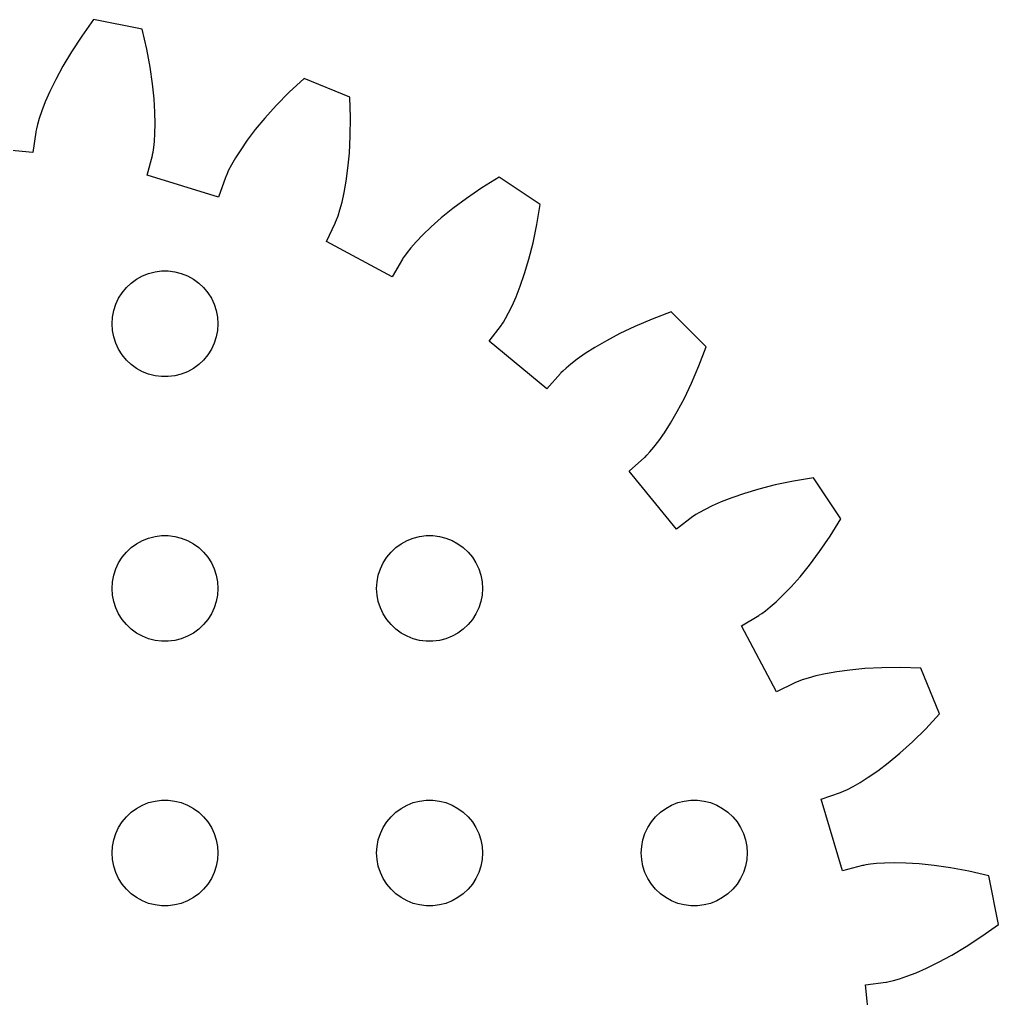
# Model space of a CAD drawing. Header units: metres. Extents: x -31.6 to 31.6, y 78.4 to 141.6.
# Drawn here: x 3.38 to 31.12, y 113.38 to 141.12 of the extents above; entities that cross this region are included whole.
import ezdxf

# ---------------------------------------------------------------- set-up
doc = ezdxf.new("R2010")
doc.units = ezdxf.units.M

msp = doc.modelspace()

# ---------------------------------------------------------------- linework, layer by layer
for p, q in [((5.47745, 141.123), (5.14069, 140.654)), ((6.84988, 140.85), (5.47745, 141.123)), ((6.98137, 140.288), (6.84988, 140.85)), ((5.14069, 140.654), (4.85156, 140.213)), ((4.85156, 140.213), (4.60703, 139.803)), ((7.07965, 139.77), (6.98137, 140.288)), ((4.60703, 139.803), (4.40392, 139.427)), ((7.14873, 139.297), (7.07965, 139.77)), ((4.40392, 139.427), (4.23882, 139.089)), ((7.19266, 138.873), (7.14873, 139.297)), ((11.4441, 139.457), (11.0222, 139.062)), ((12.7369, 138.921), (11.4441, 139.457)), ((4.23882, 139.089), (4.10822, 138.789)), ((11.0222, 139.062), (10.6526, 138.686)), ((4.10822, 138.789), (4.00847, 138.532)), ((7.21559, 138.497), (7.19266, 138.873)), ((12.7561, 138.344), (12.7369, 138.921)), ((4.00847, 138.532), (3.93579, 138.318)), ((7.22171, 138.17), (7.21559, 138.497)), ((10.6526, 138.686), (10.3328, 138.331)), ((3.93579, 138.318), (3.88631, 138.149)), ((10.3328, 138.331), (10.0603, 138.003)), ((12.7514, 137.816), (12.7561, 138.344)), ((3.83679, 137.928), (3.75746, 137.351)), ((3.84091, 137.953), (3.83679, 137.928)), ((3.85603, 138.027), (3.84091, 137.953)), ((3.88631, 138.149), (3.85603, 138.027)), ((7.20049, 137.668), (7.21526, 137.894)), ((7.21526, 137.894), (7.22171, 138.17)), ((10.0603, 138.003), (9.83228, 137.703)), ((7.18164, 137.493), (7.20049, 137.668)), ((9.83228, 137.703), (9.6458, 137.435)), ((12.727, 137.34), (12.7514, 137.816)), ((3.75746, 137.351), (1.65118, 137.567)), ((7.1487, 137.295), (7.16296, 137.369)), ((7.16296, 137.369), (7.18164, 137.493)), ((9.6458, 137.435), (9.49771, 137.201)), ((12.6872, 136.915), (12.727, 137.34)), ((6.99756, 136.715), (7.14302, 137.271)), ((7.14302, 137.271), (7.1487, 137.295)), ((9.49771, 137.201), (9.38467, 137.006)), ((9.30321, 136.85), (9.24976, 136.736)), ((9.38467, 137.006), (9.30321, 136.85)), ((12.6363, 136.541), (12.6872, 136.915)), ((9.02116, 136.092), (6.99756, 136.715)), ((9.21164, 136.643), (9.02116, 136.092)), ((9.2205, 136.667), (9.21164, 136.643)), ((9.24976, 136.736), (9.2205, 136.667)), ((12.5787, 136.22), (12.6363, 136.541)), ((16.9709, 136.658), (16.4801, 136.353)), ((18.1344, 135.881), (16.9709, 136.658)), ((16.4801, 136.353), (16.0442, 136.056)), ((12.5184, 135.95), (12.5787, 136.22)), ((16.0442, 136.056), (15.6614, 135.771)), ((12.4073, 135.564), (12.4599, 135.732)), ((12.4599, 135.732), (12.5184, 135.95)), ((15.6614, 135.771), (15.33, 135.502)), ((18.0406, 135.311), (18.1344, 135.881)), ((12.3364, 135.376), (12.3648, 135.446)), ((12.3648, 135.446), (12.4073, 135.564)), ((15.33, 135.502), (15.0479, 135.252)), ((12.075, 134.837), (12.326, 135.353)), ((12.326, 135.353), (12.3364, 135.376)), ((15.0479, 135.252), (14.8127, 135.026)), ((17.9331, 134.794), (18.0406, 135.311)), ((14.8127, 135.026), (14.6219, 134.826)), ((13.9382, 133.831), (12.075, 134.837)), ((14.4729, 134.656), (14.3626, 134.519)), ((14.6219, 134.826), (14.4729, 134.656)), ((17.8162, 134.332), (17.9331, 134.794)), ((14.2325, 134.334), (13.9382, 133.831)), ((14.2458, 134.356), (14.2325, 134.334)), ((14.288, 134.418), (14.2458, 134.356)), ((14.3626, 134.519), (14.288, 134.418)), ((17.6942, 133.922), (17.8162, 134.332)), ((6.54385, 133.656), (6.69626, 133.766)), ((6.69626, 133.766), (6.86133, 133.857)), ((6.86133, 133.857), (7.03647, 133.927)), ((7.03647, 133.927), (7.21892, 133.973)), ((7.21892, 133.973), (7.40581, 133.997)), ((7.40581, 133.997), (7.59418, 133.997)), ((7.59418, 133.997), (7.78107, 133.973)), ((7.78107, 133.973), (7.96352, 133.927)), ((7.96352, 133.927), (8.13866, 133.857)), ((8.13866, 133.857), (8.30373, 133.766)), ((8.30373, 133.766), (8.45613, 133.656)), ((17.5715, 133.566), (17.6942, 133.922)), ((6.28647, 133.382), (6.40654, 133.527)), ((6.40654, 133.527), (6.54385, 133.656)), ((8.45613, 133.656), (8.59344, 133.527)), ((8.59344, 133.527), (8.71352, 133.382)), ((17.4522, 133.262), (17.5715, 133.566)), ((6.10533, 133.052), (6.18553, 133.223)), ((6.18553, 133.223), (6.28647, 133.382)), ((8.71352, 133.382), (8.81445, 133.223)), ((8.81445, 133.223), (8.89465, 133.052)), ((17.3405, 133.009), (17.4522, 133.262)), ((6.04712, 132.873), (6.10533, 133.052)), ((8.89465, 133.052), (8.95287, 132.873)), ((17.2406, 132.807), (17.3405, 133.009)), ((6, 132.5), (6.01183, 132.688)), ((6.01183, 132.688), (6.04712, 132.873)), ((8.95287, 132.873), (8.98816, 132.688)), ((8.98816, 132.688), (9, 132.5)), ((17.0915, 132.545), (17.1562, 132.652)), ((17.1562, 132.652), (17.2406, 132.807)), ((21.3047, 132.632), (20.8192, 132.426)), ((21.8455, 132.835), (21.3047, 132.632)), ((22.835, 131.846), (21.8455, 132.835)), ((6.01183, 132.312), (6, 132.5)), ((9, 132.5), (8.98816, 132.312)), ((16.6885, 132.004), (17.0354, 132.461)), ((17.0354, 132.461), (17.05, 132.482)), ((17.05, 132.482), (17.0915, 132.545)), ((20.8192, 132.426), (20.3882, 132.221)), ((6.04712, 132.127), (6.01183, 132.312)), ((6.10533, 131.948), (6.04712, 132.127)), ((8.95287, 132.127), (8.89465, 131.948)), ((8.98816, 132.312), (8.95287, 132.127)), ((20.3882, 132.221), (20.0107, 132.021)), ((6.18553, 131.777), (6.10533, 131.948)), ((8.89465, 131.948), (8.81445, 131.777)), ((18.3196, 130.654), (16.6885, 132.004)), ((19.6852, 131.831), (19.4104, 131.655)), ((20.0107, 132.021), (19.6852, 131.831)), ((22.6318, 131.305), (22.835, 131.846)), ((6.28647, 131.618), (6.18553, 131.777)), ((6.40654, 131.473), (6.28647, 131.618)), ((8.71352, 131.618), (8.59344, 131.473)), ((8.81445, 131.777), (8.71352, 131.618)), ((19.4104, 131.655), (19.1843, 131.496)), ((6.54385, 131.344), (6.40654, 131.473)), ((6.69626, 131.234), (6.54385, 131.344)), ((6.86133, 131.143), (6.69626, 131.234)), ((8.30373, 131.234), (8.13866, 131.143)), ((8.45613, 131.344), (8.30373, 131.234)), ((8.59344, 131.473), (8.45613, 131.344)), ((18.8701, 131.246), (18.7772, 131.161)), ((19.0049, 131.359), (18.8701, 131.246)), ((19.1843, 131.496), (19.0049, 131.359)), ((22.4256, 130.819), (22.6318, 131.305)), ((7.03647, 131.073), (6.86133, 131.143)), ((7.21892, 131.027), (7.03647, 131.073)), ((7.40581, 131.003), (7.21892, 131.027)), ((7.59418, 131.003), (7.40581, 131.003)), ((7.78107, 131.027), (7.59418, 131.003)), ((7.96352, 131.073), (7.78107, 131.027)), ((8.13866, 131.143), (7.96352, 131.073)), ((18.7064, 131.09), (18.3196, 130.654)), ((18.7236, 131.108), (18.7064, 131.09)), ((18.7772, 131.161), (18.7236, 131.108)), ((22.2207, 130.388), (22.4256, 130.819)), ((22.0212, 130.011), (22.2207, 130.388)), ((21.8314, 129.685), (22.0212, 130.011)), ((21.6551, 129.41), (21.8314, 129.685)), ((21.4963, 129.184), (21.6551, 129.41)), ((21.3587, 129.005), (21.4963, 129.184)), ((21.1084, 128.724), (21.1613, 128.777)), ((21.1613, 128.777), (21.2458, 128.87)), ((21.2458, 128.87), (21.3587, 129.005)), ((20.6606, 128.325), (21.09, 128.706)), ((21.09, 128.706), (21.1084, 128.724)), ((21.997, 126.683), (20.6606, 128.325)), ((24.7942, 127.933), (24.3315, 127.816)), ((25.3106, 128.041), (24.7942, 127.933)), ((25.8807, 128.134), (25.3106, 128.041)), ((26.6581, 126.971), (25.8807, 128.134)), ((23.9223, 127.694), (23.5661, 127.571)), ((24.3315, 127.816), (23.9223, 127.694)), ((23.2621, 127.452), (23.0094, 127.341)), ((23.5661, 127.571), (23.2621, 127.452)), ((22.5448, 127.091), (22.4819, 127.05)), ((22.6523, 127.156), (22.5448, 127.091)), ((22.8066, 127.241), (22.6523, 127.156)), ((23.0094, 127.341), (22.8066, 127.241)), ((22.4614, 127.035), (21.997, 126.683)), ((22.4819, 127.05), (22.4614, 127.035)), ((26.3533, 126.48), (26.6581, 126.971)), ((6.54385, 126.156), (6.69626, 126.266)), ((6.69626, 126.266), (6.86133, 126.357)), ((6.86133, 126.357), (7.03647, 126.427)), ((7.03647, 126.427), (7.21892, 126.473)), ((7.21892, 126.473), (7.40581, 126.497)), ((7.40581, 126.497), (7.59418, 126.497)), ((7.59418, 126.497), (7.78107, 126.473)), ((7.78107, 126.473), (7.96352, 126.427)), ((7.96352, 126.427), (8.13866, 126.357)), ((8.13866, 126.357), (8.30373, 126.266)), ((8.30373, 126.266), (8.45613, 126.156)), ((14.0439, 126.156), (14.1963, 126.266)), ((14.1963, 126.266), (14.3613, 126.357)), ((14.3613, 126.357), (14.5365, 126.427)), ((14.5365, 126.427), (14.7189, 126.473)), ((14.7189, 126.473), (14.9058, 126.497)), ((14.9058, 126.497), (15.0942, 126.497)), ((15.0942, 126.497), (15.2811, 126.473)), ((15.2811, 126.473), (15.4635, 126.427)), ((15.4635, 126.427), (15.6387, 126.357)), ((15.6387, 126.357), (15.8037, 126.266)), ((15.8037, 126.266), (15.9561, 126.156)), ((26.0563, 126.044), (26.3533, 126.48)), ((6.28647, 125.882), (6.40654, 126.027)), ((6.40654, 126.027), (6.54385, 126.156)), ((8.45613, 126.156), (8.59344, 126.027)), ((8.59344, 126.027), (8.71352, 125.882)), ((13.7865, 125.882), (13.9065, 126.027)), ((13.9065, 126.027), (14.0439, 126.156)), ((15.9561, 126.156), (16.0934, 126.027)), ((16.0934, 126.027), (16.2135, 125.882)), ((25.7713, 125.661), (26.0563, 126.044)), ((6.10533, 125.552), (6.18553, 125.723)), ((6.18553, 125.723), (6.28647, 125.882)), ((8.71352, 125.882), (8.81445, 125.723)), ((8.81445, 125.723), (8.89465, 125.552)), ((13.6053, 125.552), (13.6855, 125.723)), ((13.6855, 125.723), (13.7865, 125.882)), ((16.2135, 125.882), (16.3145, 125.723)), ((16.3145, 125.723), (16.3947, 125.552)), ((6.04712, 125.373), (6.10533, 125.552)), ((8.89465, 125.552), (8.95287, 125.373)), ((13.5471, 125.373), (13.6053, 125.552)), ((16.3947, 125.552), (16.4529, 125.373)), ((25.502, 125.33), (25.7713, 125.661)), ((6, 125), (6.01183, 125.188)), ((6.01183, 125.188), (6.04712, 125.373)), ((8.95287, 125.373), (8.98816, 125.188)), ((8.98816, 125.188), (9, 125)), ((13.5, 125), (13.5118, 125.188)), ((13.5118, 125.188), (13.5471, 125.373)), ((16.4529, 125.373), (16.4882, 125.188)), ((16.4882, 125.188), (16.5, 125)), ((25.2523, 125.048), (25.502, 125.33)), ((6.01183, 124.812), (6, 125)), ((9, 125), (8.98816, 124.812)), ((13.5118, 124.812), (13.5, 125)), ((16.5, 125), (16.4882, 124.812)), ((25.0258, 124.813), (25.2523, 125.048)), ((6.04712, 124.627), (6.01183, 124.812)), ((6.10533, 124.448), (6.04712, 124.627)), ((8.95287, 124.627), (8.89465, 124.448)), ((8.98816, 124.812), (8.95287, 124.627)), ((13.5471, 124.627), (13.5118, 124.812)), ((13.6053, 124.448), (13.5471, 124.627)), ((16.4529, 124.627), (16.3947, 124.448)), ((16.4882, 124.812), (16.4529, 124.627)), ((24.6559, 124.473), (24.8259, 124.622)), ((24.8259, 124.622), (25.0258, 124.813)), ((6.18553, 124.277), (6.10533, 124.448)), ((8.89465, 124.448), (8.81445, 124.277)), ((13.6855, 124.277), (13.6053, 124.448)), ((16.3947, 124.448), (16.3145, 124.277)), ((24.418, 124.288), (24.519, 124.363)), ((24.519, 124.363), (24.6559, 124.473)), ((6.28647, 124.118), (6.18553, 124.277)), ((6.40654, 123.973), (6.28647, 124.118)), ((8.71352, 124.118), (8.59344, 123.973)), ((8.81445, 124.277), (8.71352, 124.118)), ((13.7865, 124.118), (13.6855, 124.277)), ((13.9065, 123.973), (13.7865, 124.118)), ((16.2135, 124.118), (16.0934, 123.973)), ((16.3145, 124.277), (16.2135, 124.118)), ((23.8387, 123.943), (24.3342, 124.232)), ((24.3342, 124.232), (24.3556, 124.246)), ((24.3556, 124.246), (24.418, 124.288)), ((6.54385, 123.844), (6.40654, 123.973)), ((6.69626, 123.734), (6.54385, 123.844)), ((8.45613, 123.844), (8.30373, 123.734)), ((8.59344, 123.973), (8.45613, 123.844)), ((14.0439, 123.844), (13.9065, 123.973)), ((14.1963, 123.734), (14.0439, 123.844)), ((15.9561, 123.844), (15.8037, 123.734)), ((16.0934, 123.973), (15.9561, 123.844)), ((24.829, 122.071), (23.8387, 123.943)), ((6.86133, 123.643), (6.69626, 123.734)), ((7.03647, 123.573), (6.86133, 123.643)), ((7.21892, 123.527), (7.03647, 123.573)), ((7.40581, 123.503), (7.21892, 123.527)), ((7.59418, 123.503), (7.40581, 123.503)), ((7.78107, 123.527), (7.59418, 123.503)), ((7.96352, 123.573), (7.78107, 123.527)), ((8.13866, 123.643), (7.96352, 123.573)), ((8.30373, 123.734), (8.13866, 123.643)), ((14.3613, 123.643), (14.1963, 123.734)), ((14.5365, 123.573), (14.3613, 123.643)), ((14.7189, 123.527), (14.5365, 123.573)), ((14.9058, 123.503), (14.7189, 123.527)), ((15.0942, 123.503), (14.9058, 123.503)), ((15.2811, 123.527), (15.0942, 123.503)), ((15.4635, 123.573), (15.2811, 123.527)), ((15.6387, 123.643), (15.4635, 123.573)), ((15.8037, 123.734), (15.6387, 123.643)), ((26.5413, 122.636), (26.2199, 122.579)), ((26.9146, 122.687), (26.5413, 122.636)), ((27.3398, 122.727), (26.9146, 122.687)), ((27.8164, 122.751), (27.3398, 122.727)), ((28.3438, 122.756), (27.8164, 122.751)), ((28.9212, 122.737), (28.3438, 122.756)), ((29.4567, 121.444), (28.9212, 122.737)), ((25.4459, 122.365), (25.3762, 122.336)), ((25.5641, 122.407), (25.4459, 122.365)), ((25.7319, 122.46), (25.5641, 122.407)), ((25.9502, 122.518), (25.7319, 122.46)), ((26.2199, 122.579), (25.9502, 122.518)), ((25.3533, 122.326), (24.829, 122.071)), ((25.3762, 122.336), (25.3533, 122.326)), ((29.062, 121.022), (29.4567, 121.444)), ((28.6857, 120.653), (29.062, 121.022)), ((28.3315, 120.333), (28.6857, 120.653)), ((28.0027, 120.06), (28.3315, 120.333)), ((27.7028, 119.832), (28.0027, 120.06)), ((27.2015, 119.498), (27.4347, 119.646)), ((27.4347, 119.646), (27.7028, 119.832)), ((26.8499, 119.303), (27.0057, 119.385)), ((27.0057, 119.385), (27.2015, 119.498)), ((26.1007, 119.024), (26.6433, 119.212)), ((26.6433, 119.212), (26.6668, 119.221)), ((26.6668, 119.221), (26.7362, 119.25)), ((26.7362, 119.25), (26.8499, 119.303)), ((6.54385, 118.656), (6.69626, 118.766)), ((6.69626, 118.766), (6.86133, 118.857)), ((6.86133, 118.857), (7.03647, 118.927)), ((7.03647, 118.927), (7.21892, 118.973)), ((7.21892, 118.973), (7.40581, 118.997)), ((7.40581, 118.997), (7.59418, 118.997)), ((7.59418, 118.997), (7.78107, 118.973)), ((7.78107, 118.973), (7.96352, 118.927)), ((7.96352, 118.927), (8.13866, 118.857)), ((8.13866, 118.857), (8.30373, 118.766)), ((8.30373, 118.766), (8.45613, 118.656)), ((14.0439, 118.656), (14.1963, 118.766)), ((14.1963, 118.766), (14.3613, 118.857)), ((14.3613, 118.857), (14.5365, 118.927)), ((14.5365, 118.927), (14.7189, 118.973)), ((14.7189, 118.973), (14.9058, 118.997)), ((14.9058, 118.997), (15.0942, 118.997)), ((15.0942, 118.997), (15.2811, 118.973)), ((15.2811, 118.973), (15.4635, 118.927)), ((15.4635, 118.927), (15.6387, 118.857)), ((15.6387, 118.857), (15.8037, 118.766)), ((15.8037, 118.766), (15.9561, 118.656)), ((21.5439, 118.656), (21.6963, 118.766)), ((21.6963, 118.766), (21.8613, 118.857)), ((21.8613, 118.857), (22.0365, 118.927)), ((22.0365, 118.927), (22.2189, 118.973)), ((22.2189, 118.973), (22.4058, 118.997)), ((22.4058, 118.997), (22.5942, 118.997)), ((22.5942, 118.997), (22.7811, 118.973)), ((22.7811, 118.973), (22.9635, 118.927)), ((22.9635, 118.927), (23.1387, 118.857)), ((23.1387, 118.857), (23.3037, 118.766)), ((23.3037, 118.766), (23.4561, 118.656)), ((26.7069, 116.995), (26.1007, 119.024)), ((6.28647, 118.382), (6.40654, 118.527)), ((6.40654, 118.527), (6.54385, 118.656)), ((8.45613, 118.656), (8.59344, 118.527)), ((8.59344, 118.527), (8.71352, 118.382)), ((13.7865, 118.382), (13.9065, 118.527)), ((13.9065, 118.527), (14.0439, 118.656)), ((15.9561, 118.656), (16.0934, 118.527)), ((16.0934, 118.527), (16.2135, 118.382)), ((21.2865, 118.382), (21.4065, 118.527)), ((21.4065, 118.527), (21.5439, 118.656)), ((23.4561, 118.656), (23.5934, 118.527)), ((23.5934, 118.527), (23.7135, 118.382)), ((6.10533, 118.052), (6.18553, 118.223)), ((6.18553, 118.223), (6.28647, 118.382)), ((8.71352, 118.382), (8.81445, 118.223)), ((8.81445, 118.223), (8.89465, 118.052)), ((13.6053, 118.052), (13.6855, 118.223)), ((13.6855, 118.223), (13.7865, 118.382)), ((16.2135, 118.382), (16.3145, 118.223)), ((16.3145, 118.223), (16.3947, 118.052)), ((21.1053, 118.052), (21.1855, 118.223)), ((21.1855, 118.223), (21.2865, 118.382)), ((23.7135, 118.382), (23.8145, 118.223)), ((23.8145, 118.223), (23.8947, 118.052)), ((6.04712, 117.873), (6.10533, 118.052)), ((8.89465, 118.052), (8.95287, 117.873)), ((13.5471, 117.873), (13.6053, 118.052)), ((16.3947, 118.052), (16.4529, 117.873)), ((21.0471, 117.873), (21.1053, 118.052)), ((23.8947, 118.052), (23.9529, 117.873)), ((6, 117.5), (6.01183, 117.688)), ((6.01183, 117.688), (6.04712, 117.873)), ((8.95287, 117.873), (8.98816, 117.688)), ((8.98816, 117.688), (9, 117.5)), ((13.5, 117.5), (13.5118, 117.688)), ((13.5118, 117.688), (13.5471, 117.873)), ((16.4529, 117.873), (16.4882, 117.688)), ((16.4882, 117.688), (16.5, 117.5)), ((21, 117.5), (21.0118, 117.688)), ((21.0118, 117.688), (21.0471, 117.873)), ((23.9529, 117.873), (23.9882, 117.688)), ((23.9882, 117.688), (24, 117.5)), ((6.01183, 117.312), (6, 117.5)), ((9, 117.5), (8.98816, 117.312)), ((13.5118, 117.312), (13.5, 117.5)), ((16.5, 117.5), (16.4882, 117.312)), ((21.0118, 117.312), (21, 117.5)), ((24, 117.5), (23.9882, 117.312)), ((6.04712, 117.127), (6.01183, 117.312)), ((6.10533, 116.948), (6.04712, 117.127)), ((8.95287, 117.127), (8.89465, 116.948)), ((8.98816, 117.312), (8.95287, 117.127)), ((13.5471, 117.127), (13.5118, 117.312)), ((13.6053, 116.948), (13.5471, 117.127)), ((16.4529, 117.127), (16.3947, 116.948)), ((16.4882, 117.312), (16.4529, 117.127)), ((21.0471, 117.127), (21.0118, 117.312)), ((21.1053, 116.948), (21.0471, 117.127)), ((23.9529, 117.127), (23.8947, 116.948)), ((23.9882, 117.312), (23.9529, 117.127)), ((27.2708, 117.143), (26.7069, 116.995)), ((27.2953, 117.149), (27.2708, 117.143)), ((27.3693, 117.163), (27.2953, 117.149)), ((27.4934, 117.182), (27.3693, 117.163)), ((27.6683, 117.2), (27.4934, 117.182)), ((27.8938, 117.215), (27.6683, 117.2)), ((28.1701, 117.222), (27.8938, 117.215)), ((28.4965, 117.216), (28.1701, 117.222)), ((28.8726, 117.193), (28.4965, 117.216)), ((29.2973, 117.149), (28.8726, 117.193)), ((29.7696, 117.08), (29.2973, 117.149)), ((6.18553, 116.777), (6.10533, 116.948)), ((8.89465, 116.948), (8.81445, 116.777)), ((13.6855, 116.777), (13.6053, 116.948)), ((16.3947, 116.948), (16.3145, 116.777)), ((21.1855, 116.777), (21.1053, 116.948)), ((23.8947, 116.948), (23.8145, 116.777)), ((30.2878, 116.981), (29.7696, 117.08)), ((30.8503, 116.85), (30.2878, 116.981)), ((31.1233, 115.477), (30.8503, 116.85)), ((6.28647, 116.618), (6.18553, 116.777)), ((6.40654, 116.473), (6.28647, 116.618)), ((8.71352, 116.618), (8.59344, 116.473)), ((8.81445, 116.777), (8.71352, 116.618)), ((13.7865, 116.618), (13.6855, 116.777)), ((13.9065, 116.473), (13.7865, 116.618)), ((16.2135, 116.618), (16.0934, 116.473)), ((16.3145, 116.777), (16.2135, 116.618)), ((21.2865, 116.618), (21.1855, 116.777)), ((21.4065, 116.473), (21.2865, 116.618)), ((23.7135, 116.618), (23.5934, 116.473)), ((23.8145, 116.777), (23.7135, 116.618)), ((6.54385, 116.344), (6.40654, 116.473)), ((6.69626, 116.234), (6.54385, 116.344)), ((8.45613, 116.344), (8.30373, 116.234)), ((8.59344, 116.473), (8.45613, 116.344)), ((14.0439, 116.344), (13.9065, 116.473)), ((14.1963, 116.234), (14.0439, 116.344)), ((15.9561, 116.344), (15.8037, 116.234)), ((16.0934, 116.473), (15.9561, 116.344)), ((21.5439, 116.344), (21.4065, 116.473)), ((21.6963, 116.234), (21.5439, 116.344)), ((23.4561, 116.344), (23.3037, 116.234)), ((23.5934, 116.473), (23.4561, 116.344)), ((6.86133, 116.143), (6.69626, 116.234)), ((7.03647, 116.073), (6.86133, 116.143)), ((7.21892, 116.027), (7.03647, 116.073)), ((7.40581, 116.003), (7.21892, 116.027)), ((7.59418, 116.003), (7.40581, 116.003)), ((7.78107, 116.027), (7.59418, 116.003)), ((7.96352, 116.073), (7.78107, 116.027)), ((8.13866, 116.143), (7.96352, 116.073)), ((8.30373, 116.234), (8.13866, 116.143)), ((14.3613, 116.143), (14.1963, 116.234)), ((14.5365, 116.073), (14.3613, 116.143)), ((14.7189, 116.027), (14.5365, 116.073)), ((14.9058, 116.003), (14.7189, 116.027)), ((15.0942, 116.003), (14.9058, 116.003)), ((15.2811, 116.027), (15.0942, 116.003)), ((15.4635, 116.073), (15.2811, 116.027)), ((15.6387, 116.143), (15.4635, 116.073)), ((15.8037, 116.234), (15.6387, 116.143)), ((21.8613, 116.143), (21.6963, 116.234)), ((22.0365, 116.073), (21.8613, 116.143)), ((22.2189, 116.027), (22.0365, 116.073)), ((22.4058, 116.003), (22.2189, 116.027)), ((22.5942, 116.003), (22.4058, 116.003)), ((22.7811, 116.027), (22.5942, 116.003)), ((22.9635, 116.073), (22.7811, 116.027)), ((23.1387, 116.143), (22.9635, 116.073)), ((23.3037, 116.234), (23.1387, 116.143)), ((30.6539, 115.141), (31.1233, 115.477)), ((30.2128, 114.852), (30.6539, 115.141)), ((29.4273, 114.404), (29.8029, 114.607)), ((29.8029, 114.607), (30.2128, 114.852)), ((29.0887, 114.239), (29.4273, 114.404)), ((28.5317, 114.008), (28.7894, 114.108)), ((28.7894, 114.108), (29.0887, 114.239)), ((27.3597, 113.759), (27.9284, 113.837)), ((27.5585, 111.651), (27.3597, 113.759)), ((27.9284, 113.837), (27.9532, 113.841)), ((27.9532, 113.841), (28.027, 113.856)), ((28.027, 113.856), (28.1489, 113.886)), ((28.1489, 113.886), (28.3177, 113.936)), ((28.3177, 113.936), (28.5317, 114.008))]:
    msp.add_line(p, q)

doc.saveas('drawing.dxf')
